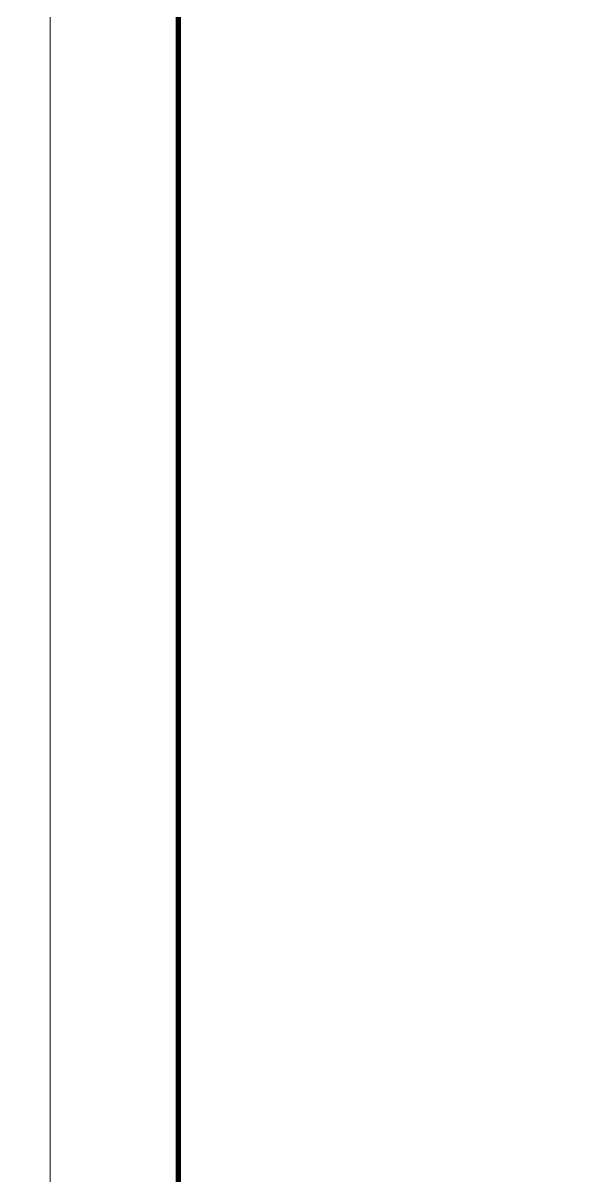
# Model space of a CAD drawing. Extents: x 2803505 to 5851001, y -1372902 to 24339.
# Drawn here: x 3241629 to 3252574, y -733090 to -710595 of the extents above; entities that cross this region are included whole.
import ezdxf
from ezdxf.xclip import XClip

# ---------------------------------------------------------------- set-up
doc = ezdxf.new("R2010")
doc.units = 0
doc.header["$LTSCALE"] = 1000
doc.header["$MEASUREMENT"] = 0
doc.header["$XCLIPFRAME"] = 2
doc.linetypes.add('DOTE', pattern=[2.4200000000000004, 2, -0.2, 0.02, -0.2])
doc.layers.get('0').update_dxf_attribs({"linetype": 'CONTINUOUS'})
doc.layers.add('!!电气', color=1, linetype='CONTINUOUS')
doc.layers.add('DOTE', color=19, linetype='DOTE', lineweight=9)
doc.layers.add('图框', color=147, linetype='CONTINUOUS', lineweight=20)

# ---------------------------------------------------------------- blocks, each defined once
blk = doc.blocks.new('A$C74D73064')
at = {"layer": 'DOTE', "color": 252}
blk.add_line((196116.043700602, 26519.29986870533), (-86385.24772744626, 26519.29986870522), dxfattribs=at)
blk = doc.blocks.new('A$C7F3A17C0')
ref = blk.add_blockref('A$C74D73064', (61886.2688948838, 6790.932014730526))
XClip(ref).set_block_clipping_path([(-52083.80424523528, 10173.634474907187), (1916.182622306107, 29673.634473730403)])

msp = doc.modelspace()

# ---------------------------------------------------------------- linework, layer by layer
at = {"layer": '图框'}
msp.add_lwpolyline([(3242159.660867011, -689253.5751154525), (3326259.660867011, -689253.5751154525), (3326259.660867011, -748653.5751154525), (3242159.660867011, -748653.5751154525)], close=True, dxfattribs=at)
at = {"layer": '图框', "const_width": 100}
msp.add_lwpolyline([(3325259.660867011, -747653.5751154525), (3325259.660867011, -690253.5751154525), (3244659.660867011, -690253.5751154525), (3244659.660867011, -747653.5751154525)], close=True, dxfattribs=at)

# ---------------------------------------------------------------- block references
at = {"layer": '!!电气'}
msp.add_blockref('A$C7F3A17C0', (3244659.660867011, -747653.5751154526), dxfattribs=at)

doc.saveas('drawing.dxf')
